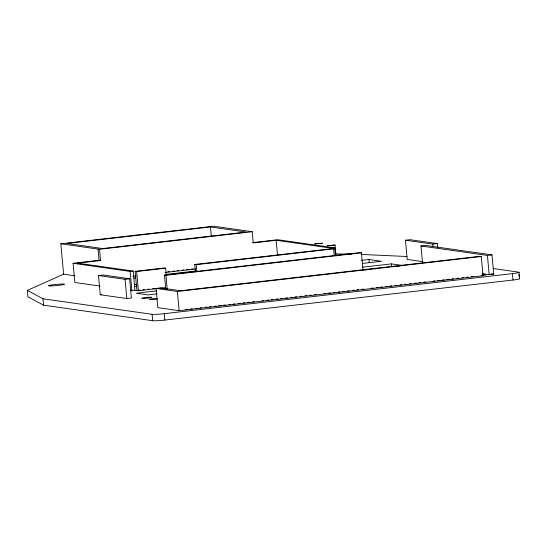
<?xml version="1.0" encoding="UTF-8"?>
<svg xmlns="http://www.w3.org/2000/svg" width="547" height="547" viewBox="0 0 547 547"><rect width="100%" height="100%" fill="white"/><g stroke="black" fill="none" stroke-linecap="round" stroke-linejoin="round"><path stroke-width="0.82" d="M335.044 245.029L327.345 245.753L335.044 245.029L336.036 255.982M519.192 278.546A9.675 0.725 -5.2 0 1 513.004 280.023L164.825 320.077A9.675 0.725 -5.2 0 1 152.688 320.713L43.589 305.185L27.931 296.775L27.35 290.375L63.609 274.204L74.597 275.77M63.609 274.204L60.84 243.784L99.527 249.288L100.545 260.495L77.64 263.162L133.181 271.066L134.931 290.245L138.398 290.744L155.799 288.741M100.005 286.06L74.843 282.484L73.1 263.298L99.055 260.283L100.545 260.495M60.84 243.784L213.549 226.219L252.235 231.723L253.254 242.93L276.16 240.29L331.701 248.194L334.757 247.846L335.441 255.36M210.458 226.957L66.912 243.47L102.617 248.55L246.164 232.037L210.458 226.957L211.306 236.249M99.527 249.288L252.235 231.723M252.605 242.622L277.726 239.73L334.757 247.846M73.1 263.298L130.131 271.415L133.181 271.066M98.515 275.531L103.096 275.004L129.653 278.785L131.403 297.999L126.822 298.525L100.265 294.744L98.515 275.531L125.072 279.312L129.653 278.785M140.223 290.149L136.914 290.532L135.164 271.319L164.168 267.982L165.652 268.194L166.336 275.709M195.388 271.982L194.705 264.468L332.159 248.653L333.649 248.864L334.258 255.552M422.94 261.671L407.207 259.435L405.464 240.222L410.045 239.695L437.368 243.586L437.744 247.757M135.164 271.319L136.654 271.531L165.652 268.194M194.705 264.468L196.195 264.68L333.649 248.864M167.874 271.784L169.563 271.585M172.941 271.196L174.63 271.004M177.16 270.71L178.848 270.519M182.226 270.129L183.915 269.938M186.445 269.644L188.982 269.356M191.512 269.062L193.2 268.864M132.832 276.194L136.23 275.804M165.071 272.488L195.614 268.974M133.981 278.108L135.677 277.91M166.22 274.396L195.915 270.977M405.464 240.222L432.786 244.112L437.368 243.586M165.755 289.295L164.462 275.093L359.933 252.605L361.417 252.817L363.017 270.362M164.462 275.093L165.953 275.305L361.417 252.817M422.571 263.51L420.978 245.965L425.559 245.439L492.013 254.895L493.756 274.109L489.175 274.635L482.666 273.705M134.562 284.508L136.265 284.317M134.473 286.471L137.017 286.177M361.471 260.358L368.965 259.497L381.409 261.268L362.251 263.469M130.2 290.361L134.931 290.245M100.265 294.744L101.79 294.573M142.712 289.862L144.367 289.671M147.683 289.288L149.345 289.103M152.654 288.72L154.316 288.529M156.066 288.44L160.647 287.913L180.483 290.731L479.794 256.304L481.278 256.516L483.028 275.722L179.136 310.682L157.81 307.653L156.066 288.44L177.385 291.476L481.278 256.516M157.461 288.549L165.741 287.599M156.551 290.901L136.203 293.247L147.786 294.895L157.112 293.821M362.579 267.203L391.406 263.886L402.989 265.534M420.978 245.965L487.432 255.422L492.013 254.895M364.835 269.924L366.531 269.726M369.075 269.439L370.77 269.24M374.162 268.85L375.857 268.659M383.488 267.777L385.184 267.586M392.814 266.704L394.51 266.512M397.901 266.122L399.597 265.924M185.624 309.554L187.32 309.363M190.712 308.973L192.407 308.775M195.799 308.385L197.494 308.193M200.038 307.899L201.734 307.701M205.125 307.311L206.821 307.12M209.364 306.826L211.06 306.628M214.451 306.238L216.147 306.046M218.691 305.752L221.234 305.458M223.778 305.164L225.473 304.973M228.865 304.583L230.56 304.385M233.104 304.091L234.8 303.9M238.191 303.51L239.887 303.312M243.278 302.922L244.974 302.73M247.517 302.436L249.213 302.238M252.605 301.848L254.3 301.657M261.931 300.775L263.627 300.583M267.018 300.194L268.714 299.995M271.257 299.701L272.953 299.51M276.351 299.12L278.047 298.922M280.59 298.635L282.286 298.436M285.678 298.047L287.373 297.848M290.765 297.459L292.46 297.267M295.004 296.973L296.7 296.775M300.091 296.385L301.787 296.194M305.178 295.804L306.874 295.606M309.417 295.312L311.113 295.12M314.504 294.73L316.2 294.532M323.831 293.657L325.527 293.459M328.07 293.171L330.614 292.877M333.157 292.583L334.853 292.385M338.244 291.995L339.94 291.804M342.484 291.51L344.179 291.319M347.571 290.922L349.266 290.731M352.658 290.341L354.353 290.142M356.897 289.855L358.593 289.657M361.984 289.267L363.68 289.069M371.31 288.194L373.006 288.002M376.404 287.606L378.1 287.414M380.644 287.12L382.339 286.929M385.731 286.539L387.426 286.341M389.97 286.047L391.666 285.855M395.057 285.466L396.753 285.267M400.144 284.878L401.84 284.679M404.383 284.392L406.079 284.194M409.471 283.804L411.166 283.613M414.558 283.216L416.253 283.025M418.797 282.731L420.493 282.539M423.884 282.149L425.58 281.951M433.21 281.076L434.906 280.878M437.45 280.584L439.993 280.296M442.537 280.002L444.232 279.804M446.776 279.51L449.319 279.223M451.863 278.929L453.559 278.731M456.95 278.341L458.646 278.149M462.037 277.76L463.733 277.561M466.276 277.267L467.972 277.076M471.364 276.686L473.059 276.488M27.35 290.375L43.001 298.778L152.107 314.306A9.675 0.725 -5.2 0 0 164.244 313.677L512.423 273.623A9.675 0.725 -5.2 0 0 518.611 272.139L493.237 268.529M335.591 253.965L351.762 254.006M361.102 254.43L406.961 256.502M491.233 273.746L493.756 274.109M483.028 275.722L481.545 275.51L486.126 274.984L482.392 274.02M77.674 262.745L79.165 262.957M134.562 284.303L136.244 284.543M519.069 272.29L519.65 278.69M518.829 274.546L518.973 276.146M512.423 273.623L513.004 280.023M487.432 255.422L489.175 274.635M432.786 244.112L433.012 246.615M391.406 263.886L391.625 266.286M368.965 259.497L369.259 262.697M276.16 240.29L277.527 255.326M196.195 264.68L196.804 271.36M177.385 291.476L179.136 310.682M165.953 275.305L167.245 289.507M164.244 313.677L164.825 320.077M152.107 314.306L152.688 320.713M136.654 271.531L138.398 290.744M130.131 271.415L131.875 290.601M125.072 279.312L126.822 298.525M98.036 249.076L99.055 260.283M43.001 298.778L43.589 305.185M157.468 299.024A5.162 0.39 -5.2 0 1 149.543 299.435A5.162 0.39 -5.2 0 1 157.003 298.395M314.73 243.866L322.347 243.217L314.73 243.866M144.046 298.395A5.162 0.39 -5.2 0 0 151.875 297.37A5.162 0.39 -5.2 0 0 144.292 297.705A5.162 0.39 -5.2 0 0 144.046 298.395M51.103 285.917A8.061 0.602 -5.2 0 0 64.334 284.392A8.061 0.602 -5.2 0 0 54.003 284.625A8.061 0.602 -5.2 0 0 51.103 285.917"/></g></svg>
